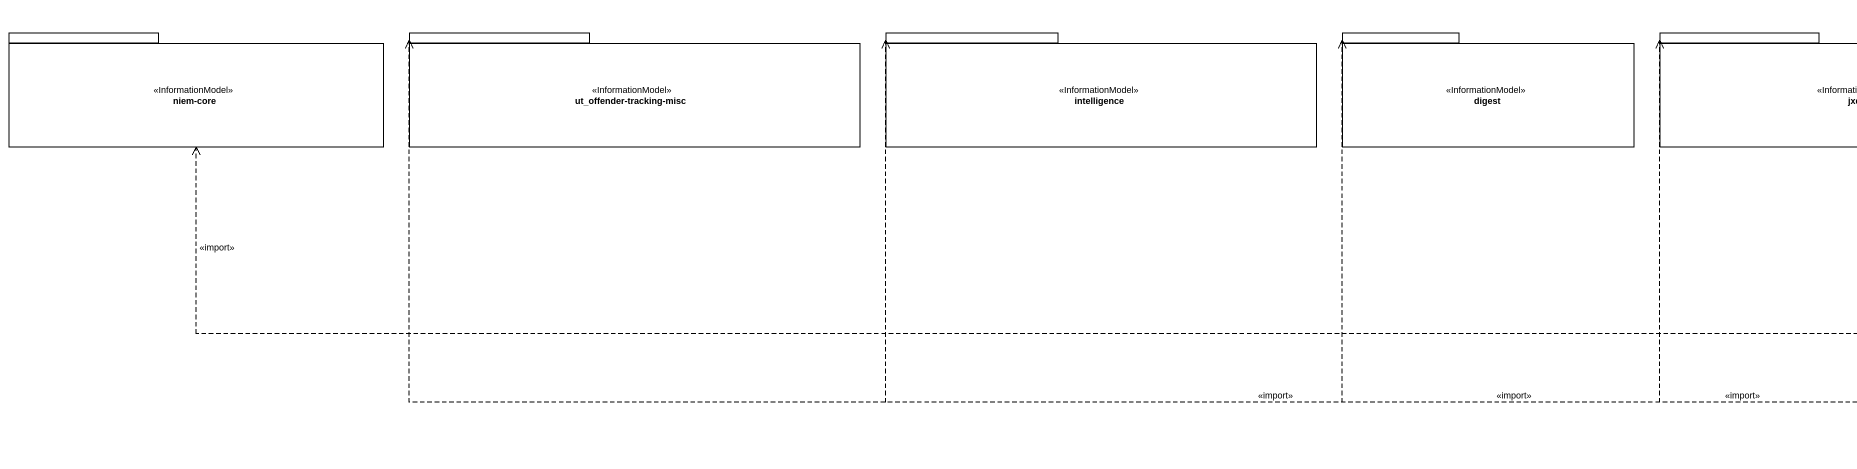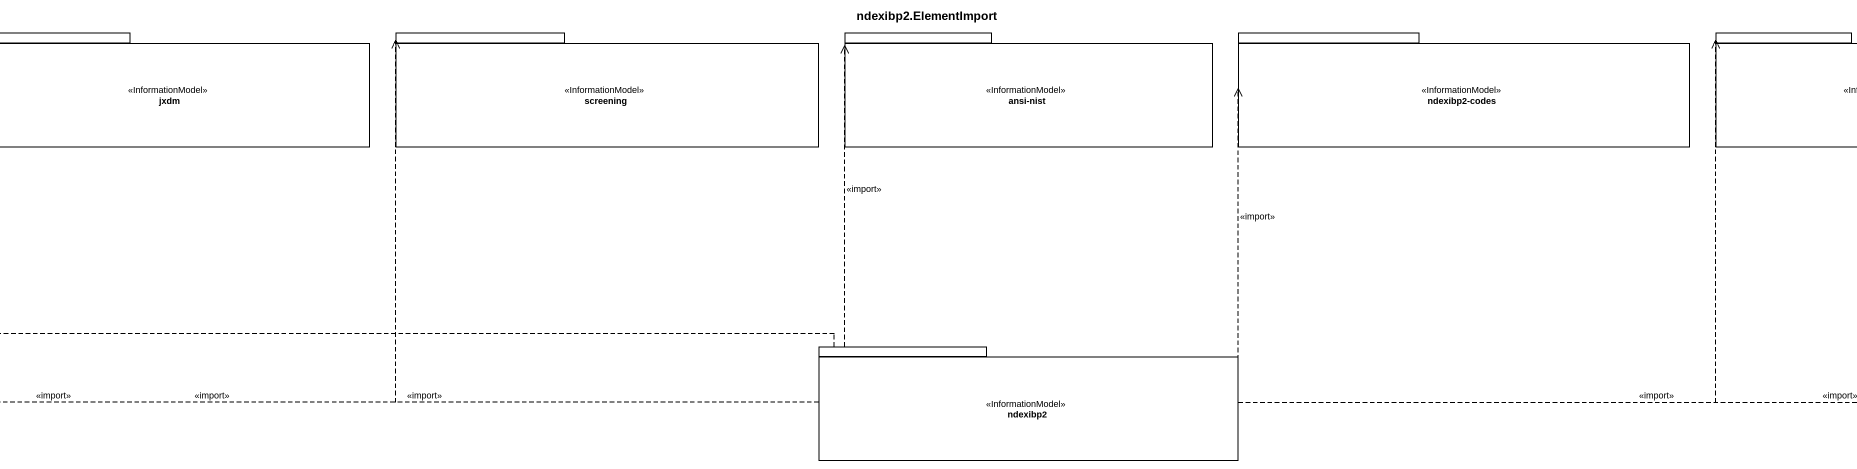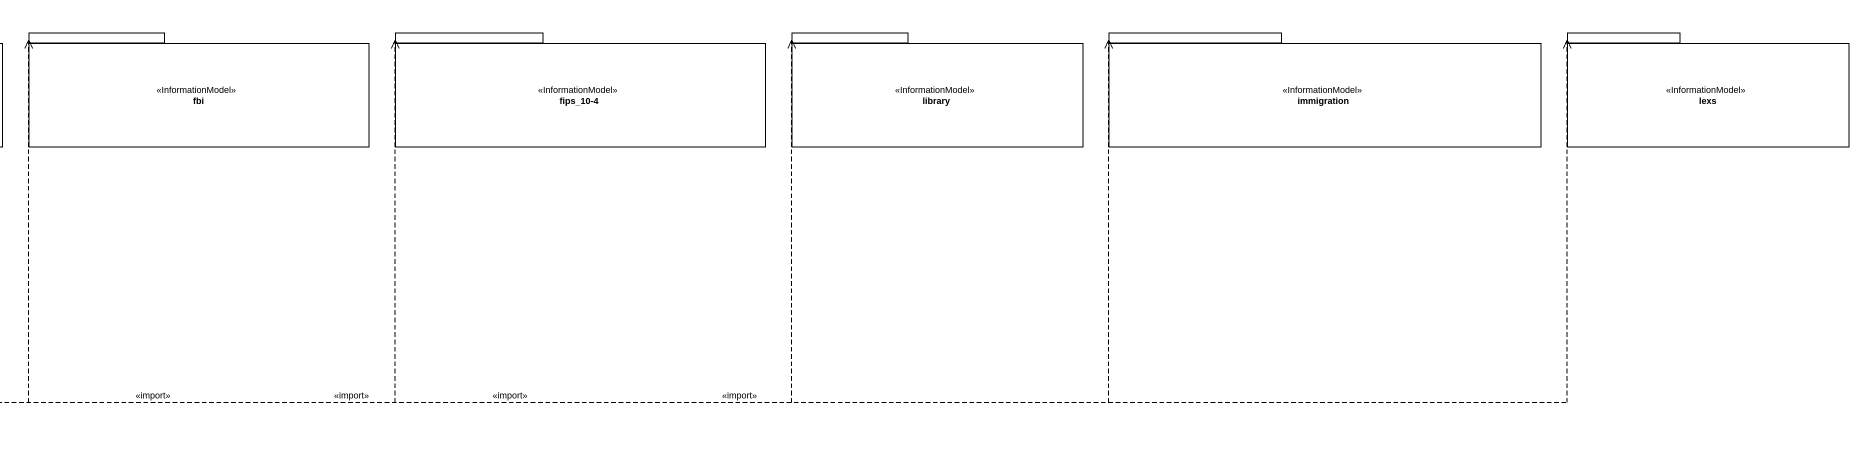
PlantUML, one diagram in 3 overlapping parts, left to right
@startuml
title ndexibp2.ElementImport
package "niem-core" as niem_core <<InformationModel>> {
}
package "ut_offender-tracking-misc" as ut_offender_tracking_misc <<InformationModel>> {
}
package intelligence <<InformationModel>> {
}
package digest <<InformationModel>> {
}
package jxdm <<InformationModel>> {
}
package screening <<InformationModel>> {
}
package "ansi-nist" as ansi_nist <<InformationModel>> {
}
package "ndexibp2-codes" as ndexibp2_codes <<InformationModel>> {
}
package fbi <<InformationModel>> {
}
package "fips_10-4" as fips_10_4 <<InformationModel>> {
}
package library <<InformationModel>> {
}
package immigration <<InformationModel>> {
}
package lexs <<InformationModel>> {
}
package ndexibp2 <<InformationModel>> {
}
ndexibp2 .left.> niem_core : <<import>>
ndexibp2 .left.> ut_offender_tracking_misc : <<import>>
ndexibp2 .left.> intelligence : <<import>>
ndexibp2 .left.> digest : <<import>>
ndexibp2 .left.> jxdm : <<import>>
ndexibp2 .up.> screening : <<import>>
ndexibp2 .up.> ansi_nist : <<import>>
ndexibp2 .up.> ndexibp2_codes : <<import>>
ndexibp2 .right.> fbi : <<import>>
ndexibp2 .right.> fips_10_4 : <<import>>
ndexibp2 .right.> library : <<import>>
ndexibp2 .right.> immigration : <<import>>
ndexibp2 .right.> lexs : <<import>>
@enduml
